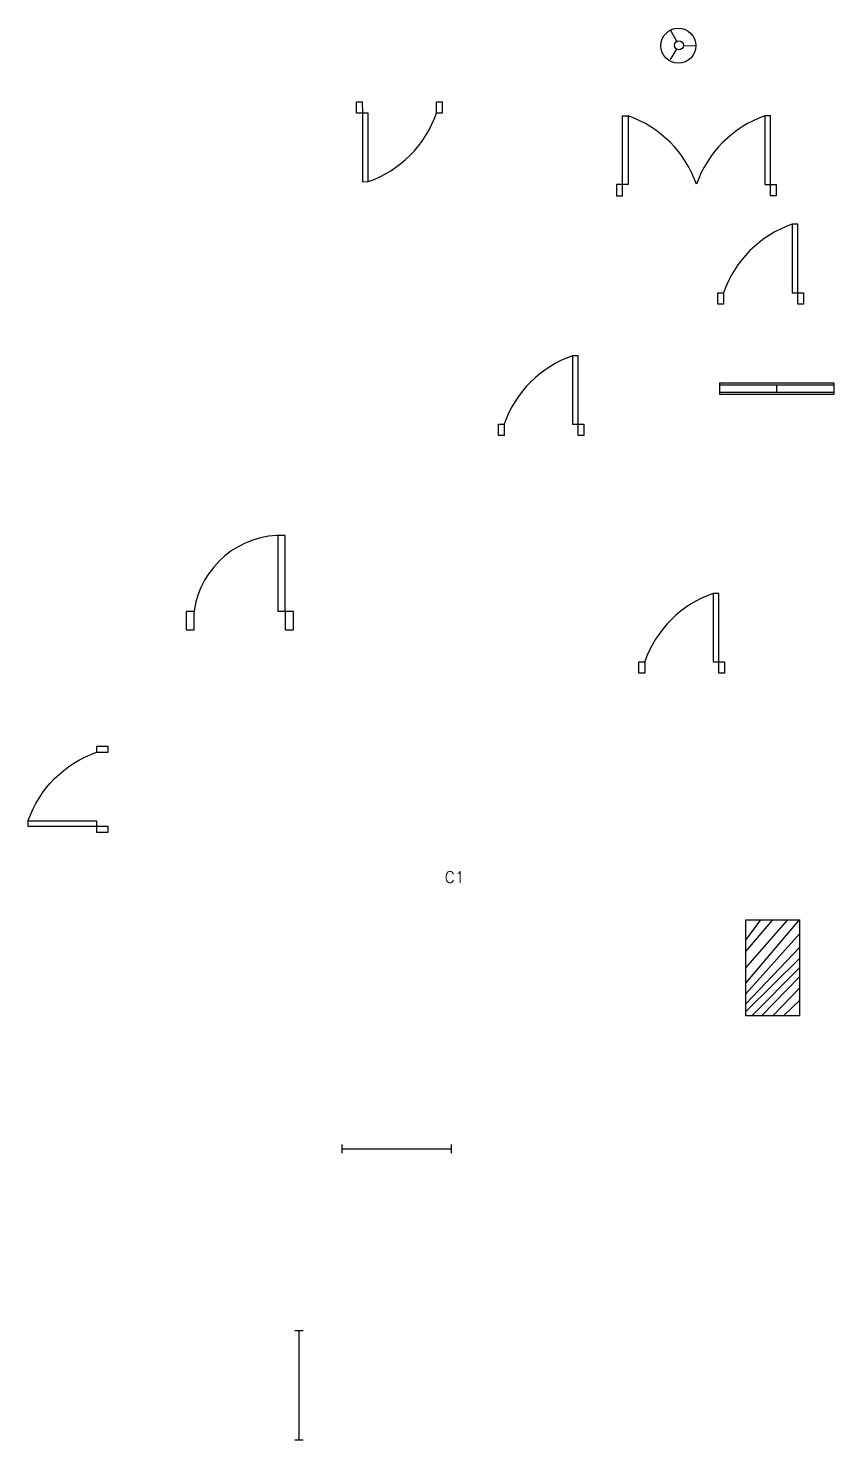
# Model space of a CAD drawing. Header units: inches. Extents: x -1266 to 1172, y -770 to 654.
# Drawn here: x -642 to -218, y -269 to 474 of the extents above; entities that cross this region are included whole.
import ezdxf

# ---------------------------------------------------------------- set-up
doc = ezdxf.new("R2010")
doc.units = ezdxf.units.IN
doc.header["$LTSCALE"] = 20
doc.header["$MEASUREMENT"] = 0
doc.layers.get('0').update_dxf_attribs({"color": 36})
for name, color, linetype in [('ASHADE', 7, 'Continuous'), ('Door', 6, 'Continuous'), ('energy bulb', 92, 'Continuous'), ('power socket', 16, 'Continuous'), ('Texts', 250, 'Continuous'), ('Windows', 170, 'Continuous')]:
    doc.layers.add(name, color=color, linetype=linetype)
doc.styles.get("Standard").update_dxf_attribs({"font": 'simplex.shx', "height": 12})

# ---------------------------------------------------------------- blocks, each defined once
blk = doc.blocks.new('Door2')
at = {"layer": 'Door'}
for p, q in [((3, 6), (3, 42)), ((3, 42), (6, 42)), ((6, 42), (6, 6)), ((81, 42), (78, 42)), ((78, 42), (78, 6)), ((81, 6), (81, 42)), ((3, 6), (0, 6)), ((0, 6), (0, 0)), ((0, 0), (3, 0)), ((3, 0), (3, 6)), ((6, 6), (3, 6)), ((78, 6), (81, 6)), ((81, 6), (84, 6)), ((81, 0), (81, 6)), ((84, 0), (81, 0)), ((84, 6), (84, 0))]:
    blk.add_line(p, q, dxfattribs=at)
for centre, start, end in [((-13.14, -13.14), 19.14509, 70.85491), ((97.14, -13.14), 109.14509, 160.85491)]:
    blk.add_arc(centre, 58.37, start, end, dxfattribs=at)
blk = doc.blocks.new('Door1')
at = {"layer": 'Door'}
for p, q in [((42, 42), (39, 42)), ((39, 42), (39, 6)), ((42, 6), (42, 42)), ((0, 6), (3, 6)), ((0, 0), (0, 6)), ((3, 0), (0, 0)), ((3, 6), (3, 0)), ((39, 6), (42, 6)), ((42, 6), (45, 6)), ((42, 0), (42, 6)), ((45, 0), (42, 0)), ((45, 6), (45, 0))]:
    blk.add_line(p, q, dxfattribs=at)
blk.add_arc((58.14, -13.14), 58.37, 109.14509, 160.85491, dxfattribs=at)
blk = doc.blocks.new('Window1')
at = {"layer": 'Windows'}
for p, q in [((-30, 6), (30, 6)), ((-30, 0), (-30, 6)), ((-30, 5), (30, 5)), ((30, 1), (-30, 1)), ((30, 0), (-30, 0)), ((0, 1), (0, 5)), ((30, 6), (30, 0))]:
    blk.add_line(p, q, dxfattribs=at)
blk = doc.blocks.new('A$C54104F71')
at = {"layer": 'Door', "rotation": 270}
blk.add_blockref('Door1', (0, 45), dxfattribs=at)
blk = doc.blocks.new('light3')
at = {"layer": 'energy bulb'}
for p, q in [((0, 2.24), (0, -2.24)), ((57.59, 2.24), (57.59, -2.24)), ((0, -0.06), (57.59, -0.06))]:
    blk.add_line(p, q, dxfattribs=at)

msp = doc.modelspace()

# ---------------------------------------------------------------- linework, layer by layer
for p, q in [((-507.06, 206.88), (-511.06, 206.88)), ((-511.06, 206.88), (-511.06, 166.84)), ((-507.06, 166.84), (-507.06, 206.88)), ((-555.07, 166.84), (-559.31, 166.84)), ((-559.31, 166.61), (-559.31, 157.11)), ((-555.07, 157.11), (-555.07, 166.84)), ((-507.06, 166.84), (-511.06, 166.84)), ((-502.82, 166.84), (-507.06, 166.84)), ((-507.06, 166.84), (-507.06, 166.72)), ((-507.06, 166.61), (-507.06, 166.78)), ((-507.06, 166.61), (-507.06, 157.11)), ((-502.82, 157.11), (-502.82, 166.84)), ((-559.31, 157.11), (-555.07, 157.11)), ((-507.06, 157.11), (-502.82, 157.11)), ((-264.73, -6.21), (-256.87, 4.54)), ((-264.73, -12.15), (-250.6, 4.54)), ((-264.73, -20.75), (-242.55, 4.54)), ((-264.73, -28.89), (-236.46, 4.54)), ((-264.73, -34.45), (-236.46, -2.89)), ((-264.73, -39.83), (-236.46, -10.07)), ((-264.73, -43.72), (-236.46, -15.9)), ((-261.61, -46.03), (-236.46, -20.75)), ((-256.52, -46.03), (-236.46, -25.47)), ((-250.6, -46.03), (-236.46, -31.45)), ((-244.84, -46.03), (-236.46, -38.03))]:
    msp.add_line(p, q)
msp.add_lwpolyline([(-264.73, 4.54), (-236.46, 4.54), (-236.46, -46.03), (-264.73, -46.03)], close=True)
at = {"linetype": 'Continuous'}
for centre, radius in [((-300.23, 464.65), 9.19), ((-299.95, 464.83), 2.36)]:
    msp.add_circle(centre, radius, dxfattribs=at)
msp.add_arc((-509.06, 160.47), 46.45, 87.53243, 172.12168)
at = {"layer": 'ASHADE', "linetype": 'Continuous'}
for p, q in [((-301.06, 466.92), (-304.18, 472.69)), ((-301.14, 462.88), (-304.57, 457.3)), ((-297.6, 464.83), (-291.04, 464.65))]:
    msp.add_line(p, q, dxfattribs=at)

# ---------------------------------------------------------------- block references
at = {"layer": 'Door', "rotation": 270.0831470436744}
msp.add_blockref('A$C54104F71', (-469.54, 435.06), dxfattribs=at)
at = {"layer": 'Door'}
for name, p in [('Door2', (-332.7, 385.66)), ('Door1', (-279.41, 328.62)), ('Door1', (-394.9, 259.39)), ('Door1', (-320.95, 134.29))]:
    msp.add_blockref(name, p, dxfattribs=at)
at = {"layer": 'Door', "xscale": -1}
msp.add_blockref('A$C54104F71', (-600.34, 50.68), dxfattribs=at)
at = {"layer": 'power socket'}
msp.add_blockref('light3', (-477.39, -116.08), dxfattribs=at)
at = {"layer": 'power socket', "rotation": 90}
msp.add_blockref('light3', (-499.89, -269.23), dxfattribs=at)
at = {"layer": 'Windows'}
msp.add_blockref('Window1', (-248.46, 281.08), dxfattribs=at)

# ---------------------------------------------------------------- texts
at = {"layer": 'Texts', "insert": (-423.22, 29.98), "char_height": 6, "width": 13.4627, "attachment_point": 1}
msp.add_mtext('C1', dxfattribs=at)

doc.saveas('drawing.dxf')
